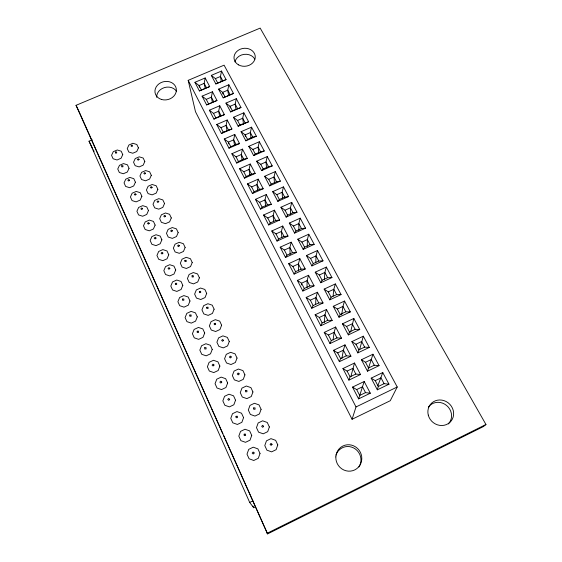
<?xml version="1.0" encoding="UTF-8"?>
<svg xmlns="http://www.w3.org/2000/svg" width="562" height="562" viewBox="0 0 562 562"><rect width="100%" height="100%" fill="white"/><g stroke="black" fill="none" stroke-linecap="round" stroke-linejoin="round"><path stroke-width="0.84" d="M307.266 246.472L307.358 239.602L308.763 234.206L297.804 239.187L303.185 249.38L314.2 244.358L308.763 234.206M307.007 287.611L307.105 280.642L308.538 275.268L297.361 280.417L302.848 291.032L314.074 285.84L308.538 275.268M315.753 262.749L316.034 255.893L317.481 250.504L306.445 255.548L311.917 265.917L323.002 260.824L317.481 250.504M315.619 304.527L315.949 297.593L317.425 292.233L306.171 297.453L311.748 308.243L323.052 302.981L317.425 292.233M324.358 279.286L324.857 272.451L326.346 267.069L315.226 272.191L320.797 282.728L331.959 277.565L326.346 267.069M324.281 322.567L324.941 314.825L326.459 309.479L315.127 314.776L320.804 325.756L332.184 320.41L326.459 309.479M333.083 296.09L333.821 289.29L335.352 283.915L324.162 289.107L329.817 299.827L341.064 294.586L335.352 283.915M333.097 340.01L334.088 332.36L335.655 327.021L324.232 332.395L330.006 343.565L341.478 338.141L335.655 327.021M341.675 314.839L342.946 306.409L344.513 301.049L333.245 306.311L338.998 317.214L350.323 311.903L344.513 301.049M341.872 358.57L343.396 350.189L344.998 344.871L333.505 350.323L339.378 361.682L350.927 356.182L344.998 344.871M205.179 77.963L209.682 86.562L199.398 90.932L194.937 82.298L205.179 77.963L204.182 83.38L205.221 88.522M212.408 91.761L216.981 100.493L206.626 104.918L202.095 96.151L212.408 91.761L211.382 97.177L212.352 102.214M221.505 71.051L226.072 79.593L215.843 83.942L211.312 75.364L221.505 71.051L220.466 76.474L221.302 81.532M219.749 105.768L224.393 114.634L213.967 119.116L209.366 110.215L219.749 105.768L218.688 111.185L219.616 116.264M228.839 84.764L233.476 93.44L223.177 97.844L218.576 89.133L228.839 84.764L227.765 90.187L228.558 95.287M350.569 332.156L353.835 318.471L342.483 323.81L348.335 334.896L359.736 329.508L353.835 318.471M227.196 119.994L231.916 129L221.421 133.538L216.749 124.497L227.196 119.994L226.114 125.41L226.992 130.517M236.286 98.68L240.993 107.49L230.624 111.95L225.959 103.106L236.286 98.68L235.183 104.103L235.928 109.246M234.768 134.437L239.553 143.584L228.994 148.185L224.252 139.004L234.768 134.437L233.652 139.854L234.473 144.996M243.845 112.814L248.629 121.764L238.19 126.281L233.448 117.296L243.845 112.814L242.714 118.238L243.515 124.279M242.454 149.113L247.315 158.4L236.686 163.057L231.867 153.735L242.454 149.113L241.302 154.522L242.194 160.556M251.523 127.167L256.377 136.25L245.875 140.83L241.056 131.712L251.523 127.167L250.357 132.59L250.982 137.802M250.259 164.013L255.197 173.447L244.498 178.168L239.602 168.698L250.259 164.013L249.078 169.422L249.886 175.485M259.314 141.743L264.252 150.974L253.673 155.611L248.783 146.345L259.314 141.743L258.12 147.167L258.745 153.089M258.19 179.152L263.206 188.734L252.436 193.518L247.463 183.893L258.19 179.152L256.975 184.561L257.691 190.644M267.231 156.552L272.247 165.923L261.604 170.616L256.63 161.21L267.231 156.552L266.009 161.968L266.543 167.919M266.24 194.529L271.348 204.266L260.501 209.113L255.443 199.341L266.24 194.529L264.997 199.932L265.615 206.036M275.275 171.593L280.368 181.112L269.655 185.867L264.604 176.313L275.275 171.593L274.017 177.009L274.453 182.98M274.432 210.16L279.616 220.051L268.692 224.969L263.557 215.028L274.432 210.16L273.146 215.555L273.659 221.674M283.452 186.872L288.622 196.545L277.832 201.365L272.703 191.649L283.452 186.872L282.152 192.281L282.475 198.274M350.857 376.547L354.51 363.024L342.932 368.553L348.904 380.116L360.537 374.531L354.51 363.024M282.749 226.036L288.018 236.096L277.024 241.077L271.804 230.982L282.749 226.036L281.429 231.432L281.815 237.557M291.755 202.39L297.01 212.225L286.149 217.115L280.937 207.245L291.755 202.39L290.421 207.8L290.652 214.67M291.207 242.18L296.56 252.401L285.489 257.452L280.185 247.189L291.207 242.18L289.852 247.568L290.132 254.572M300.192 218.168L305.531 228.158L294.6 233.118L289.304 223.086L300.192 218.168L298.822 223.571L298.9 230.448M359.568 349.747L363.312 336.188L351.882 341.612L357.832 352.887L369.318 347.421L363.312 336.188M299.799 258.59L305.243 268.98L294.095 274.101L288.699 263.669L299.799 258.59L298.408 263.964L298.506 270.961M377.334 389.824L378.303 386.459L375.233 380.65L371.166 378.142L382.764 372.564L388.981 384.19L377.334 389.824L371.166 378.142M352.072 419.273L356.006 406.951L188.179 80.345L224.083 65.171L397.222 386.986L390.267 400.713L352.072 419.273L195.485 111.712L188.179 80.345M359.673 395.592L364.19 381.5L352.522 387.113L358.605 398.872L370.323 393.21L364.19 381.5M368.665 367.611L372.957 354.215L361.436 359.715L367.499 371.194L379.069 365.644L372.957 354.215M358.605 398.872L359.708 395.437L356.68 389.592L352.522 387.113M367.499 371.194L368.532 367.991L365.511 362.279L361.436 359.715M382.764 372.564L377.861 385.743M348.904 380.116L350.07 376.835L355.851 374.067L360.537 374.531M357.832 352.887L358.921 349.838L364.633 347.119L369.318 347.421M339.378 361.682L340.593 358.556L346.332 355.83L350.927 356.182M348.335 334.896L349.48 331.994L355.149 329.318L359.736 329.508M330.006 343.565L331.285 340.593L336.982 337.903L341.478 338.141M338.998 317.214L340.2 314.453L345.827 311.819L350.323 311.903M320.804 325.756L322.124 322.925L327.787 320.277L332.184 320.41M329.817 299.827L331.067 297.207L336.659 294.607L341.064 294.586M311.748 308.243L313.125 305.559L318.745 302.946L323.052 302.981M320.797 282.728L322.096 280.248L327.639 277.684L331.959 277.565M302.848 291.032L304.274 288.489L309.852 285.903L314.074 285.84M311.917 265.917L313.266 263.564L318.773 261.035L323.002 260.824M294.095 274.101L295.57 271.692L301.106 269.149L305.243 268.98M303.185 249.38L304.583 247.161L310.055 244.66L314.2 244.358M285.489 257.452L287.006 255.169L292.507 252.661L296.56 252.401M294.6 233.118L296.034 231.017L301.471 228.551L305.531 228.158M277.024 241.077L278.583 238.92L284.049 236.447L288.018 236.096M286.149 217.115L287.632 215.134L293.027 212.703L297.01 212.225M268.692 224.969L270.294 222.931L275.717 220.487L279.616 220.051M277.832 201.365L279.356 199.503L284.723 197.107L288.622 196.545M260.501 209.113L262.138 207.195L267.526 204.786L271.348 204.266M269.655 185.867L271.214 184.118L276.546 181.751L280.368 181.112M252.436 193.518L254.108 191.712L259.468 189.338L263.206 188.734M261.604 170.616L263.206 168.979L268.495 166.647L272.247 165.923M244.498 178.168L246.212 176.475L251.53 174.129L255.197 173.447M253.673 155.611L255.317 154.072L260.571 151.768L264.252 150.974M236.686 163.057L238.436 161.47L243.718 159.158L247.315 158.4M245.875 140.83L247.547 139.397L252.767 137.121L256.377 136.25M228.994 148.185L230.778 146.703L236.026 144.413L239.553 143.584M485.961 424.5L483.432 426.551L267.582 533.9L76.039 105.319L260.171 28.1L485.961 424.5L267.069 533.331M238.19 126.281L239.897 124.947L248.629 121.764M221.421 133.538L223.24 132.161L231.916 129M230.624 111.95L232.366 110.721L240.993 107.49M213.967 119.116L215.815 117.837L224.393 114.634M223.177 97.844L233.476 93.44M206.626 104.918L216.981 100.493M215.843 83.942L226.072 79.593M199.398 90.932L209.682 86.562M92.245 139.819L89.028 141.188L249.676 502.421L252.823 500.875M249.676 502.421L253.666 507.711L255.218 506.938M356.006 406.951L397.222 386.986M359.708 395.437L365.532 392.627L370.323 393.21M378.303 386.459L384.092 383.663L388.981 384.19M356.68 389.592L362.49 386.789L365.532 392.627M375.233 380.65L381.008 377.868L384.092 383.663M342.932 368.553L347.091 371.089L352.859 368.335L355.851 374.067M365.511 362.279L371.243 359.54L374.278 365.237L379.069 365.644M368.532 367.991L374.278 365.237M333.505 350.323L337.671 352.908L343.396 350.189L346.332 355.83M351.882 341.612L355.957 344.232L361.647 341.527L364.633 347.119M324.232 332.395L328.405 335.036L334.088 332.36L336.982 337.903M342.483 323.81L346.564 326.48L352.219 323.817L355.149 329.318M315.127 314.776L319.3 317.467L324.941 314.825L327.787 320.277M333.245 306.311L337.326 309.037L342.946 306.409L345.827 311.819M306.171 297.453L310.343 300.192L315.949 297.593L318.745 302.946M324.162 289.107L328.25 291.875L333.821 289.29L336.659 294.607M315.226 272.191L319.321 275.008L324.857 272.451L327.639 277.684M288.699 263.669L292.879 266.5L298.408 263.964L301.106 269.149M306.445 255.548L310.533 258.408L316.034 255.893L318.773 261.035M280.185 247.189L284.358 250.062L289.852 247.568L292.507 252.661M297.804 239.187L301.892 242.082L307.358 239.602L310.055 244.66M271.804 230.982L275.977 233.897L281.429 231.432L284.049 236.447M289.304 223.086L293.392 226.022L298.822 223.571L301.471 228.551M263.557 215.028L267.73 217.986L273.146 215.555L275.717 220.487M280.937 207.245L285.032 210.223L290.421 207.8L293.027 212.703M255.443 199.341L259.616 202.334L264.997 199.932L267.526 204.786M272.703 191.649L276.799 194.67L282.152 192.281L284.723 197.107M247.463 183.893L251.628 186.928L256.975 184.561L259.468 189.338M264.604 176.313L268.699 179.362L274.017 177.009L276.546 181.751M239.602 168.698L243.768 171.761L249.078 169.422L251.53 174.129M256.63 161.21L260.726 164.294L266.009 161.968L268.495 166.647M231.867 153.735L236.026 156.833L241.302 154.522L243.718 159.158M248.783 146.345L252.872 149.464L258.12 147.167L260.571 151.768M216.749 124.497L220.908 127.658L226.114 125.41L228.453 129.899M233.448 117.296L237.536 120.479L242.714 118.238L245.088 122.706M209.366 110.215L213.518 113.405L218.688 111.185L220.999 115.61M202.095 96.151L206.247 99.369L211.382 97.177L213.651 101.532M211.312 75.364L215.387 78.624L220.466 76.474L222.735 80.738M297.361 280.417L301.534 283.206L304.274 288.489M224.252 139.004L228.411 142.13L230.778 146.703M241.056 131.712L245.144 134.859L247.547 139.397M194.937 82.298L199.074 85.543L201.308 89.843M225.959 103.106L230.041 106.316L232.366 110.721M218.576 89.133L222.657 92.365L224.948 96.706M230.076 94.514L227.765 90.187L222.657 92.365L222.938 94.058M237.522 108.501L235.183 104.103L230.041 106.316L230.308 108.023M252.767 137.121L250.357 132.59L245.144 134.859L245.376 136.587M215.387 78.624L217.642 82.895M237.536 120.479L239.897 124.947M252.872 149.464L255.317 154.072M260.726 164.294L263.206 168.979M268.699 179.362L271.214 184.118M276.799 194.67L279.356 199.503M285.032 210.223L287.632 215.134M293.392 226.022L296.034 231.017M301.892 242.082L304.583 247.161M310.533 258.408L313.266 263.564M319.321 275.008L322.096 280.248M328.25 291.875L331.067 297.207M337.326 309.037L340.2 314.453M346.564 326.48L349.48 331.994M355.957 344.232L358.921 349.838M206.423 87.672L204.182 83.38L199.074 85.543L199.44 87.251M236.026 144.413L233.652 139.854L228.411 142.13L228.706 143.837M309.852 285.903L307.105 280.642L301.534 283.206L301.548 284.934M206.247 99.369L208.509 103.731M213.518 113.405L215.815 117.837M220.908 127.658L223.24 132.161M236.026 156.833L238.436 161.47M243.768 171.761L246.212 176.475M251.628 186.928L254.108 191.712M259.616 202.334L262.138 207.195M267.73 217.986L270.294 222.931M275.977 233.897L278.583 238.92M284.358 250.062L287.006 255.169M292.879 266.5L295.57 271.692M310.343 300.192L313.125 305.559M319.3 317.467L322.124 322.925M328.405 335.036L331.285 340.593M337.671 352.908L340.593 358.556M347.091 371.089L350.07 376.835M89.028 141.188L92.526 148.256M93.306 149.829L94.079 151.396M76.039 105.319L78.322 110.026M78.68 110.756L199.257 380.846M199.974 382.448L211.059 407.295M211.776 408.897L222.868 433.738M223.585 435.339L267.582 533.9M252.949 506.102L253.666 507.711M335.999 455.129A13.165 12.687 59.9 0 1 353.646 447.942A13.165 12.687 59.9 0 1 358.978 466.91M156.657 97.31A10.678 9.111 -13.2 0 1 164.469 87.581A10.678 9.111 -13.2 0 1 176.609 91.395M428.377 407.106A13.095 12.223 41.6 0 1 446.699 405.553A13.095 12.223 41.6 0 1 448.378 423.931M234.965 61.897A10.53 8.922 -6.7 0 1 243.978 54.374A10.53 8.922 -6.7 0 1 254.825 59.115M277.783 444.893L276.118 449.677L271.608 451.862L266.908 450.162L264.786 445.582L266.472 440.819L270.961 438.648L275.647 440.334L277.783 444.893M272.064 444.324L271.123 445.385L270.083 444.43L271.024 443.369L272.064 444.324M269.367 426.958L267.702 431.665L263.22 433.822L258.569 432.15L256.483 427.647L258.169 422.961L262.63 420.819L267.266 422.469L269.367 426.958M260.023 453.471L258.316 458.283L253.785 460.482L249.092 458.768L246.999 454.159L248.727 449.368L253.237 447.183L257.916 448.883L260.023 453.471M254.172 452.958L253.216 454.026L252.183 453.063L253.139 451.996L254.172 452.958M263.641 426.277L262.7 427.317L261.674 426.382L262.609 425.336L263.641 426.277M251.734 435.417L250.02 440.151L245.517 442.322L240.873 440.643L238.815 436.105L240.543 431.391L245.025 429.242L249.654 430.899L251.734 435.417M261.091 409.312L259.419 413.948L254.972 416.077L250.364 414.44L248.313 410.007L249.999 405.392L254.431 403.277L259.019 404.9L261.091 409.312M253.659 407.928L253.722 409.305L255.099 409.227L255.036 407.85L253.659 407.928M244.168 434.173L244.217 435.585L245.608 435.508L245.559 434.103L244.168 434.173M252.942 391.953L251.27 396.519L246.851 398.62L242.292 397.011L240.269 392.648L241.962 388.103L246.36 386.017L250.905 387.611L252.942 391.953M243.571 417.657L241.864 422.322L237.389 424.458L232.794 422.807L230.771 418.346L232.499 413.702L236.946 411.581L241.534 413.218L243.571 417.657M245.531 390.471L245.58 391.826L246.943 391.756L246.894 390.4L245.531 390.471M236.019 416.316L236.068 417.707L237.445 417.629L237.396 416.245L236.019 416.316M244.927 374.868L243.255 379.364L238.864 381.436L234.347 379.856L232.359 375.564L234.052 371.089L238.421 369.037L242.925 370.597L244.927 374.868M235.548 400.186L233.834 404.781L229.394 406.888L224.842 405.265L222.847 400.875L224.575 396.301L229.001 394.208L233.539 395.81L235.548 400.186M229.682 399.343L228.741 400.362L227.743 399.449L228.685 398.43L229.682 399.343M239.18 373.878L238.26 374.875L237.269 373.983L238.19 372.985L239.18 373.878M237.038 358.057L235.359 362.49L231.003 364.527L226.528 362.982L224.575 358.76L226.268 354.348L230.61 352.318L235.064 353.856L237.038 358.057M227.652 382.989L225.938 387.513L221.526 389.592L217.016 388.005L215.056 383.684L216.784 379.181L221.182 377.116L225.671 378.69L227.652 382.989M221.779 382.048L220.845 383.052L219.861 382.153L220.796 381.148L221.779 382.048M231.291 356.968L230.371 357.952L229.387 357.074L230.308 356.09L231.291 356.968M229.275 341.513L227.596 345.876L223.269 347.892L218.836 346.368L216.911 342.209L218.604 337.867L222.917 335.865L227.329 337.376L229.275 341.513M219.875 366.073L218.161 370.527L213.785 372.578L209.317 371.018L207.392 366.768L209.12 362.328L213.483 360.291L217.937 361.837L219.875 366.073M223.521 340.326L222.608 341.296L221.639 340.432L222.552 339.462L223.521 340.326M214.003 365.026L213.075 366.017L212.099 365.131L213.033 364.148L214.003 365.026M221.632 325.222L219.953 329.522L215.653 331.51L211.263 330.013L209.366 325.925L211.066 321.64L215.344 319.673L219.721 321.148L221.632 325.222M212.232 349.416L210.511 353.807L206.163 355.83L201.737 354.299L199.84 350.119L201.575 345.742L205.903 343.733L210.314 345.251L212.232 349.416M204.73 347.716L204.758 349.023L206.092 348.946L206.064 347.646L204.73 347.716M214.263 323.403L214.298 324.674L215.618 324.597L215.583 323.326L214.263 323.403M204.701 333.027L202.987 337.348L198.66 339.35L194.276 337.846L192.415 333.723L194.143 329.416L198.449 327.435L202.819 328.925L204.701 333.027M214.108 309.191L212.429 313.42L208.158 315.387L203.809 313.919L201.941 309.887L203.641 305.672L207.891 303.719L212.225 305.173L214.108 309.191M197.213 331.243L197.241 332.528L198.562 332.451L198.541 331.166L197.213 331.243M206.753 307.288L206.781 308.538L208.095 308.468L208.066 307.21L206.753 307.288M197.29 316.891L195.569 321.148L191.277 323.122L186.935 321.64L185.095 317.586L186.83 313.343L191.108 311.39L195.435 312.851L197.29 316.891M206.697 293.399L205.018 297.572L200.775 299.511L196.468 298.071L194.628 294.102L196.328 289.943L200.55 288.018L204.842 289.444L206.697 293.399M189.815 315.029L189.837 316.287L191.15 316.216L191.129 314.952L189.815 315.029M199.362 291.418L199.384 292.654L200.683 292.577L200.662 291.341L199.362 291.418M189.991 301L188.277 305.201L184.006 307.147L179.707 305.693L177.894 301.703L179.629 297.516L183.872 295.584L188.165 297.024L189.991 301M199.405 277.853L197.719 281.962L193.504 283.88L189.239 282.461L187.427 278.555L189.127 274.453L193.321 272.556L197.578 273.961L199.405 277.853M192.078 275.794L192.099 277.017L193.384 276.94L193.37 275.724L192.078 275.794M182.538 299.061L182.552 300.305L183.851 300.227L183.837 298.984L182.538 299.061M192.218 262.538L190.532 266.592L186.345 268.481L182.116 267.091L180.339 263.241L182.032 259.201L186.205 257.326L190.42 258.703L192.218 262.538M182.805 285.356L181.09 289.493L176.847 291.418L172.59 289.985L170.806 286.058L172.534 281.934L176.756 280.024L181.006 281.436L182.805 285.356M184.905 260.41L184.919 261.611L186.205 261.541L186.191 260.339L184.905 260.41M175.365 283.339L175.372 284.569L176.665 284.491L176.658 283.262L175.365 283.339M185.137 247.456L183.458 251.453L179.299 253.314L175.105 251.945L173.349 248.158L175.049 244.175L179.194 242.327L183.367 243.676L185.137 247.456M175.723 269.95L174.009 274.024L169.801 275.921L165.579 274.523L163.823 270.645L165.551 266.585L169.745 264.702L173.953 266.093L175.723 269.95M169.857 268.369L168.951 269.282L168.045 268.481L168.944 267.568L169.857 268.369M179.383 245.763L178.491 246.648L177.585 245.868L178.477 244.976L179.383 245.763M168.755 254.769L167.04 258.794L162.861 260.663L158.674 259.286L156.946 255.471L158.674 251.467L162.84 249.605L167.012 250.968L168.755 254.769M178.168 232.598L176.482 236.539L172.351 238.379L168.2 237.031L166.471 233.3L168.164 229.373L172.281 227.547L176.419 228.875L178.168 232.598M162.889 253.118L161.989 254.01L161.09 253.223L161.989 252.331L162.889 253.118M172.415 230.827L171.529 231.706L170.63 230.933L171.515 230.055L172.415 230.827M171.298 217.958L169.619 221.842L165.509 223.662L161.392 222.341L159.692 218.66L161.385 214.789L165.474 212.984L169.576 214.291L171.298 217.958M161.891 239.819L160.177 243.782L156.018 245.636L151.873 244.28L150.166 240.522L151.895 236.574L156.032 234.74L160.17 236.082L161.891 239.819M156.025 238.091L155.133 238.976L154.241 238.197L155.133 237.319L156.025 238.091M165.544 216.117L164.666 216.981L163.781 216.222L164.659 215.358L165.544 216.117M164.533 203.535L162.847 207.364L158.765 209.162L154.69 207.863L153.012 204.238L154.705 200.423L158.772 198.639L162.832 199.924L164.533 203.535M155.126 225.095L153.412 229.001L149.281 230.827L145.172 229.5L143.493 225.798L145.221 221.906L149.33 220.086L153.433 221.407L155.126 225.095M158.786 201.625L157.908 202.475L157.03 201.73L157.908 200.873L158.786 201.625M149.26 223.29L148.375 224.161L147.49 223.395L148.382 222.524L149.26 223.29M148.459 210.581L146.745 214.438L142.643 216.244L138.568 214.93L136.917 211.284L138.638 207.448L142.727 205.657L146.787 206.949L148.459 210.581M157.859 189.324L156.18 193.103L152.126 194.873L148.08 193.595L146.429 190.026L148.122 186.261L152.161 184.498L156.194 185.762L157.859 189.324M142.6 208.706L141.715 209.57L140.844 208.818L141.729 207.954L142.6 208.706M152.119 187.343L151.241 188.186L150.377 187.448L151.248 186.605L152.119 187.343M151.29 175.316L149.611 179.046L145.579 180.795L141.568 179.538L139.938 176.018L141.631 172.302L145.649 170.567L149.64 171.81L151.29 175.316M141.891 196.286L140.177 200.086L136.102 201.87L132.063 200.585L130.433 196.988L132.161 193.202L136.222 191.431L140.247 192.703L141.891 196.286M145.551 173.272L144.68 174.101L143.823 173.377L144.687 172.541L145.551 173.272M136.039 194.34L135.161 195.19L134.297 194.445L135.175 193.602L136.039 194.34M144.813 161.512L143.134 165.186L139.13 166.921L135.154 165.685L133.545 162.214L135.238 158.547L139.228 156.826L143.191 158.055L144.813 161.512M135.421 182.193L133.707 185.945L129.66 187.708L125.656 186.436L124.047 182.896L125.769 179.166L129.808 177.416L133.798 178.667L135.421 182.193M129.576 180.184L128.698 181.02L127.841 180.29L128.719 179.454L129.576 180.184M139.074 159.397L138.21 160.219L137.36 159.51L138.224 158.688L139.074 159.397M129.042 168.305L127.328 172.007L123.31 173.742L119.334 172.499L117.753 169.007L119.474 165.326L123.485 163.598L127.441 164.828L129.042 168.305M138.428 147.904L136.749 151.529L132.765 153.243L128.824 152.028L127.244 148.607L128.93 144.989L132.899 143.289L136.826 144.49L138.428 147.904M121.743 165.776L121.722 166.865L122.938 166.795L122.959 165.699L121.743 165.776M131.248 145.284L131.234 146.359L132.435 146.282L132.449 145.207L131.248 145.284M122.755 154.62L121.041 158.266L117.044 159.987L113.11 158.765L111.55 155.323L113.271 151.684L117.254 149.977L121.174 151.192L122.755 154.62M115.477 152.035L115.449 153.11L116.657 153.033L116.678 151.958L115.477 152.035M335.837 456.934A13.34 12.863 59.3 0 0 354.791 469.888A13.34 12.863 59.3 0 0 355.816 447.057A13.34 12.863 59.3 0 0 335.837 456.934M161.624 99.502A10.804 9.196 -13.2 0 0 176.271 88.733A10.804 9.196 -13.2 0 0 159.06 83.78A10.804 9.196 -13.2 0 0 161.624 99.502M428.279 415.128A13.277 12.385 41.2 0 0 449.825 422.42A13.277 12.385 41.2 0 0 444.149 400.678A13.277 12.385 41.2 0 0 428.279 415.128M238.52 64.862A10.65 8.992 -6.7 0 0 255.218 57.717A10.65 8.992 -6.7 0 0 240.15 49.259A10.65 8.992 -6.7 0 0 238.52 64.862"/></g></svg>
